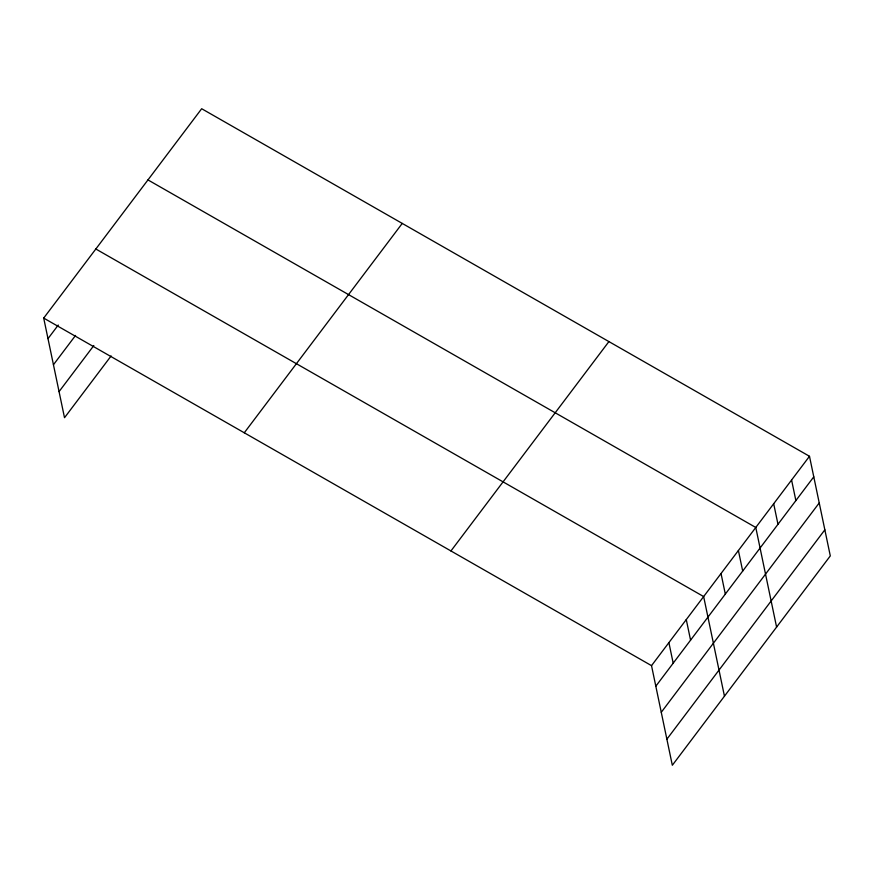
<?xml version="1.0" encoding="UTF-8"?>
<svg xmlns="http://www.w3.org/2000/svg" width="874" height="874" viewBox="0 0 874 874"><rect width="100%" height="100%" fill="white"/><g stroke="black" fill="none" stroke-linecap="round" stroke-linejoin="round"><path stroke-width="1.31" d="M43.7 318.092L201.675 108.726L809.488 456.283L830.3 555.908L672.324 765.274L651.523 665.649L43.7 318.092L64.512 417.717L111.118 355.947M47.994 338.653L58.263 325.041M53.445 364.742L75.557 335.43M59.061 391.618L93.813 345.558M244.283 432.783L402.248 223.416M450.94 550.959L608.905 341.592M651.523 665.649L809.488 456.283M655.817 686.21L813.781 476.843M661.268 712.299L819.233 502.932M666.884 739.186L824.848 529.819M147.957 179.913L755.781 527.47L776.593 627.095M95.834 249.003L703.646 596.56L724.459 696.185M791.582 480.012L795.875 500.573M773.687 503.741L777.98 524.302M738.399 550.5L742.692 571.061M721.028 573.53L725.322 594.091M686.276 619.59L690.569 640.15M668.894 642.619L673.188 663.18"/></g></svg>
